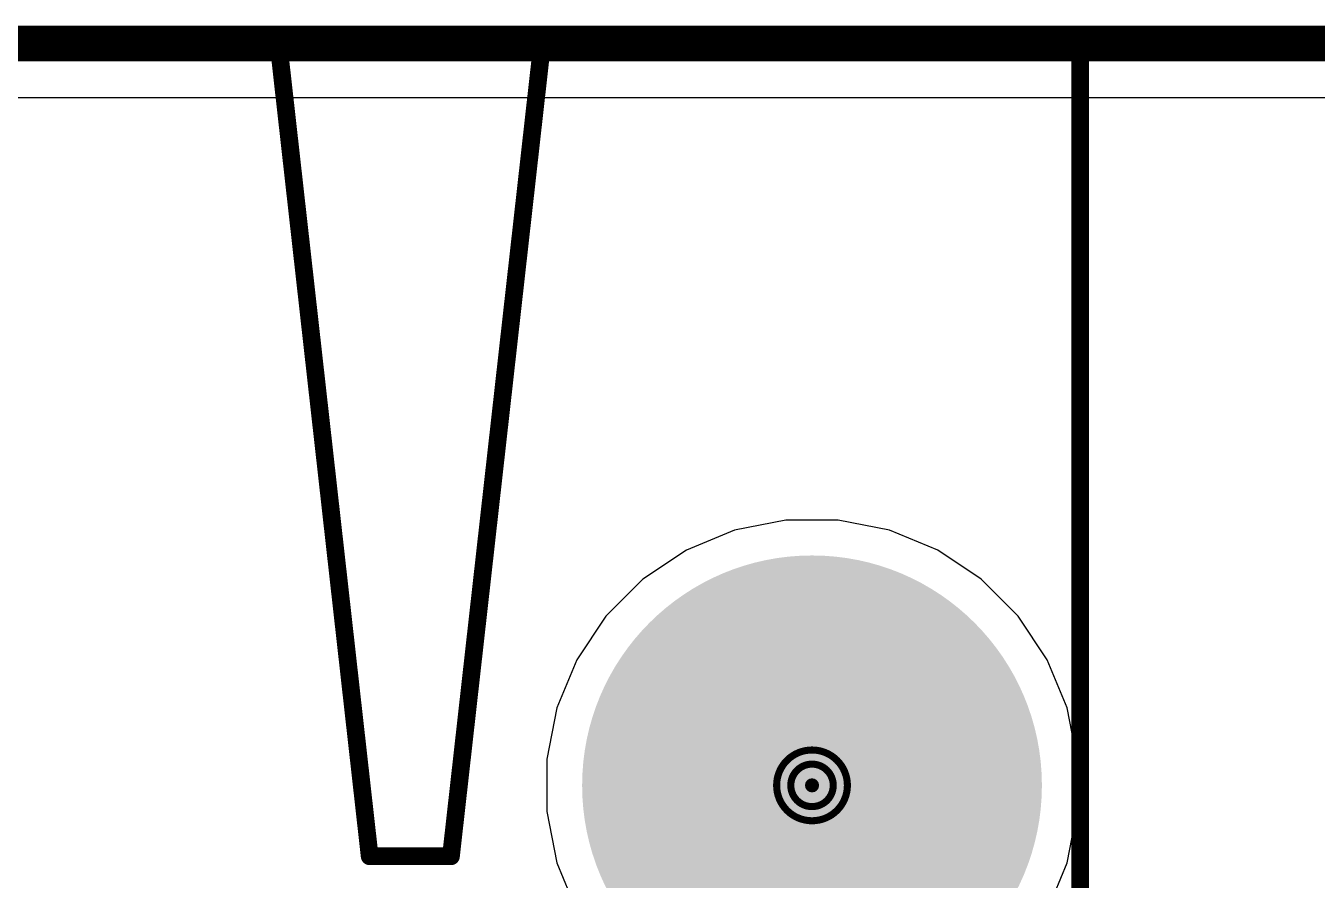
# Model space of a CAD drawing. Header units: inches. Extents: x -11 to 5379, y 0 to 5429.
# Drawn here: x 195.19 to 204.46, y 104 to 110.13 of the extents above; entities that cross this region are included whole.
import ezdxf

# ---------------------------------------------------------------- set-up
doc = ezdxf.new("R2010")
doc.units = ezdxf.units.IN
for name, color, linetype in [('Board Outline', 216, 'Continuous'), ('Bottom Layer', 5, 'Continuous'), ('Bottom Solder', 6, 'Continuous'), ('Drill Drawing', 1, 'Continuous'), ('GND', 16, 'Continuous'), ('Pad Holes', 156, 'Continuous'), ('PWR', 76, 'Continuous'), ('Top Layer', 1, 'Continuous'), ('Top Overlay', 2, 'Continuous'), ('Top Solder', 216, 'Continuous')]:
    doc.layers.add(name, color=color, linetype=linetype)

# ---------------------------------------------------------------- blocks, each defined once
blk = doc.blocks.new('X12ADAB1A3DY1027_519')
at = {"layer": 'Bottom Solder'}
h = blk.add_hatch(color=6, dxfattribs=at)
edge = h.paths.add_edge_path()
edge.add_arc((-6.34992634, -4.56999848), 0.0508, 0, 360)
at = {"layer": 'Pad Holes'}
h = blk.add_hatch(color=7, dxfattribs=at)
edge = h.paths.add_edge_path()
edge.add_arc((-6.349900939999999, -4.56992228), 1.64999924, 0, 360)
at = {"layer": 'Top Solder'}
h = blk.add_hatch(color=216, dxfattribs=at)
edge = h.paths.add_edge_path()
edge.add_arc((-6.34992634, -4.56999848), 0.0508, 0, 360)
at = {"layer": 'Top Overlay'}
for points in [[(-8.275040599999999, -2.53819152, 0.127, 0.127, 0), (-8.275040599999999, -9.903048519999999, 0.127, 0.127, 0)], [(-3.7584634, -4.06104852, 0.127, 0.127, 0), (-4.4141644, -9.903048519999999, 0.127, 0.127, 0)], [(-3.1750508, -4.061073919999999, 0.127, 0.127, 0), (-3.7584634, -4.06104852, 0.127, 0.127, 0)], [(-2.5193498, -9.903073919999999, 0.127, 0.127, 0), (-3.1750508, -4.061073919999999, 0.127, 0.127, 0)], [(8.274939, -9.903048519999999, 0.127, 0.127, 0), (-8.2550508, -9.903048519999999, 0.127, 0.127, 0)]]:
    blk.add_lwpolyline(points, format="xyseb", dxfattribs=at)
for points in [[(-3.790213399999999, -4.06104852, 0.0635, 0.0635, 1), (-3.7267134, -4.06104852, 0.0635, 0.0635, 1)], [(-3.790213399999999, -4.06104852, 0.0635, 0.0635, 1), (-3.7267134, -4.06104852, 0.0635, 0.0635, 1)], [(-3.2068008, -4.061073919999999, 0.0635, 0.0635, 1), (-3.1433008, -4.061073919999999, 0.0635, 0.0635, 1)], [(-3.2068008, -4.061073919999999, 0.0635, 0.0635, 1), (-3.1433008, -4.061073919999999, 0.0635, 0.0635, 1)], [(-8.3067906, -9.903048519999999, 0.0635, 0.0635, 1), (-8.2432906, -9.903048519999999, 0.0635, 0.0635, 1)], [(-8.2868008, -9.903048519999999, 0.0635, 0.0635, 1), (-8.223300799999999, -9.903048519999999, 0.0635, 0.0635, 1)], [(-4.445914399999999, -9.903048519999999, 0.0635, 0.0635, 1), (-4.3824144, -9.903048519999999, 0.0635, 0.0635, 1)], [(-2.5510998, -9.903073919999999, 0.0635, 0.0635, 1), (-2.4875998, -9.903073919999999, 0.0635, 0.0635, 1)]]:
    blk.add_lwpolyline(points, format="xyseb", close=True, dxfattribs=at)

msp = doc.modelspace()

# ---------------------------------------------------------------- linework, layer by layer
at = {"layer": 'Board Outline'}
msp.add_lwpolyline([(1.27e-05, 110.00001368, 0.254, 0.254, 0), (344.00001304, 110.00001368, 0.254, 0.254, 0)], format="xyseb", dxfattribs=at)
at = {"layer": 'Bottom Layer'}
for p, q in [((202.75720942, 110.00929992), (186.20722982, 110.00929992)), ((202.75720942, 94.13429992), (202.75720942, 110.00929992)), ((202.75720942, 102.67525312), (202.75720942, 109.61156132)), ((202.75720942, 109.61156132), (334.32920942, 109.61156132))]:
    msp.add_line(p, q, dxfattribs=at)
at = {"layer": 'Drill Drawing'}
for points in [[(201.08606976, 104.67617368, 0.0508, 0.0508, 1), (200.57806976, 104.67617368, 0.0508, 0.0508, 1)], [(200.98446976, 104.67617368, 0.0508, 0.0508, 1), (200.67966976, 104.67617368, 0.0508, 0.0508, 1)], [(200.56536976, 104.67617368, 0.0254, 0.0254, 1), (200.59076976, 104.67617368, 0.0254, 0.0254, 1)], [(200.66696976, 104.67617368, 0.0254, 0.0254, 1), (200.69236976, 104.67617368, 0.0254, 0.0254, 1)], [(200.97176976, 104.67617368, 0.0254, 0.0254, 1), (200.99716976, 104.67617368, 0.0254, 0.0254, 1)], [(201.07336976, 104.67617368, 0.0254, 0.0254, 1), (201.09876976, 104.67617368, 0.0254, 0.0254, 1)]]:
    msp.add_lwpolyline(points, format="xyseb", close=True, dxfattribs=at)
at = {"layer": 'GND'}
for p, q in [((0.38846506, 109.61156132), (343.61156068, 109.61156132)), ((200.27669368, 106.50700314), (199.93018688, 106.36347536)), ((200.64454156, 106.58017292), (200.27669368, 106.50700314)), ((201.01959796, 106.58017292), (200.64454156, 106.58017292)), ((201.38744584, 106.50700314), (201.01959796, 106.58017292)), ((201.73395264, 106.36347536), (201.38744584, 106.50700314)), ((199.93018688, 106.36347536), (199.61834092, 106.15510646)), ((202.0457986, 106.15510646), (201.73395264, 106.36347536)), ((199.61834092, 106.15510646), (199.35313698, 105.88990252)), ((202.31100254, 105.88990252), (202.0457986, 106.15510646)), ((199.35313698, 105.88990252), (199.14476808, 105.57805656)), ((202.51937144, 105.57805656), (202.31100254, 105.88990252)), ((199.14476808, 105.57805656), (199.0012403, 105.23154976)), ((202.66289922, 105.23154976), (202.51937144, 105.57805656)), ((199.0012403, 105.23154976), (198.92807052, 104.86370188)), ((202.736069, 104.86370188), (202.66289922, 105.23154976)), ((198.92807052, 104.86370188), (198.92807052, 104.48864548)), ((202.736069, 104.48864548), (202.736069, 104.86370188)), ((198.92807052, 104.48864548), (199.0012403, 104.1207976)), ((202.66289922, 104.1207976), (202.736069, 104.48864548)), ((199.0012403, 104.1207976), (199.14476808, 103.7742908)), ((202.51937144, 103.7742908), (202.66289922, 104.1207976))]:
    msp.add_line(p, q, dxfattribs=at)
at = {"layer": 'PWR'}
for p, q in [((0.38846506, 109.61156132), (206.5782, 109.61156132)), ((200.27669368, 106.50700314), (199.93018688, 106.36347536)), ((200.64454156, 106.58017292), (200.27669368, 106.50700314)), ((201.01959796, 106.58017292), (200.64454156, 106.58017292)), ((201.38744584, 106.50700314), (201.01959796, 106.58017292)), ((201.73395264, 106.36347536), (201.38744584, 106.50700314)), ((199.93018688, 106.36347536), (199.61834092, 106.15510646)), ((202.0457986, 106.15510646), (201.73395264, 106.36347536)), ((199.61834092, 106.15510646), (199.35313698, 105.88990252)), ((202.31100254, 105.88990252), (202.0457986, 106.15510646)), ((199.35313698, 105.88990252), (199.14476808, 105.57805656)), ((202.51937144, 105.57805656), (202.31100254, 105.88990252)), ((199.14476808, 105.57805656), (199.0012403, 105.23154976)), ((202.66289922, 105.23154976), (202.51937144, 105.57805656)), ((199.0012403, 105.23154976), (198.92807052, 104.86370188)), ((202.736069, 104.86370188), (202.66289922, 105.23154976)), ((198.92807052, 104.86370188), (198.92807052, 104.48864548)), ((202.736069, 104.48864548), (202.736069, 104.86370188)), ((198.92807052, 104.48864548), (199.0012403, 104.1207976)), ((202.66289922, 104.1207976), (202.736069, 104.48864548)), ((199.0012403, 104.1207976), (199.14476808, 103.7742908)), ((202.51937144, 103.7742908), (202.66289922, 104.1207976))]:
    msp.add_line(p, q, dxfattribs=at)
at = {"layer": 'Top Layer'}
for p, q in [((202.75720942, 110.00929992), (186.20722982, 110.00929992)), ((202.75720942, 94.13429992), (202.75720942, 110.00929992)), ((202.75720942, 102.67525312), (202.75720942, 109.61156132)), ((202.75720942, 109.61156132), (323.09476148, 109.61156132))]:
    msp.add_line(p, q, dxfattribs=at)

# ---------------------------------------------------------------- block references
at = {"rotation": 180}
msp.add_blockref('X12ADAB1A3DY1027_519', (194.48216882, 100.1062514), dxfattribs=at)

doc.saveas('drawing.dxf')
